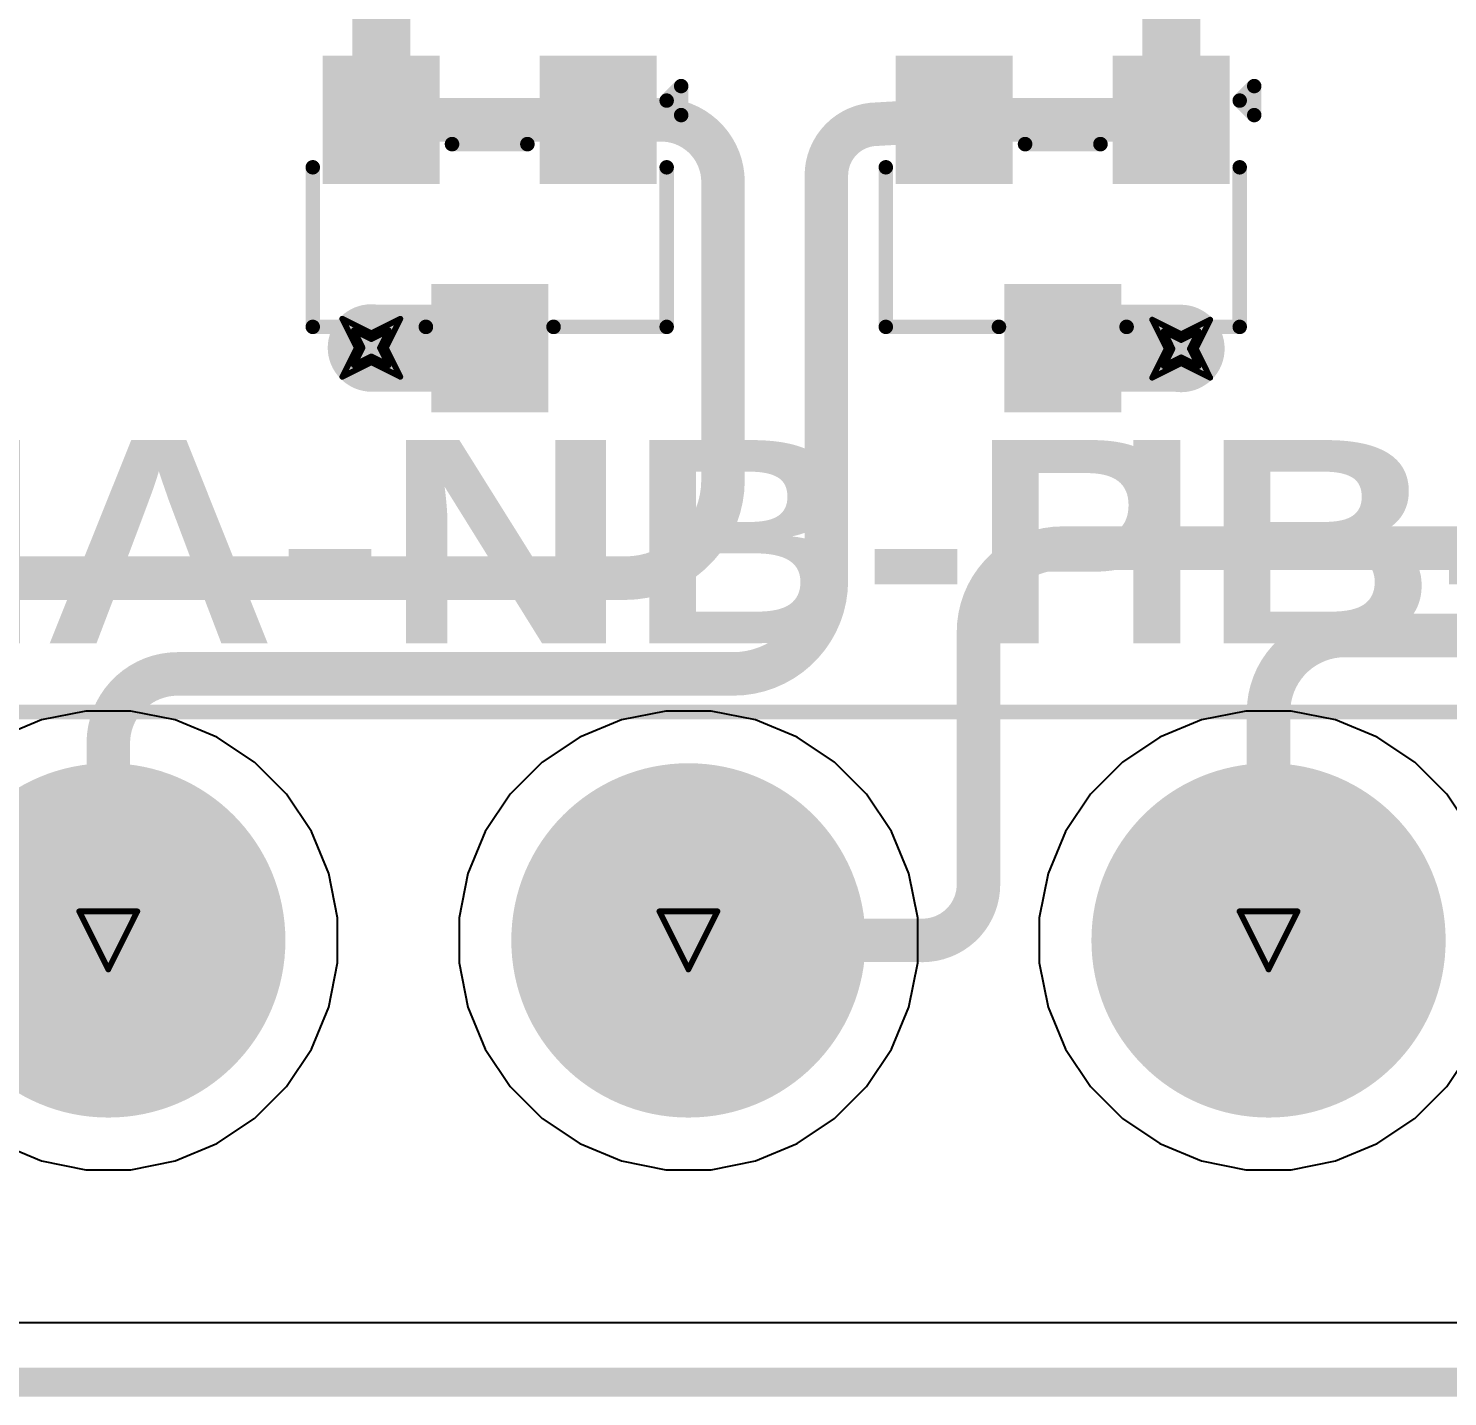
# Model space of a CAD drawing. Header units: inches. Extents: x -2 to 5376, y -4 to 5426.
# Drawn here: x 64.23 to 76.65, y -3.62 to 8.36 of the extents above; entities that cross this region are included whole.
import ezdxf

# ---------------------------------------------------------------- set-up
doc = ezdxf.new("R2010")
doc.units = ezdxf.units.IN
for name, color, linetype in [('Board Outline', 216, 'Continuous'), ('Bottom Layer', 5, 'Continuous'), ('Bottom Solder', 6, 'Continuous'), ('Drill Drawing', 1, 'Continuous'), ('Layer 1', 16, 'Continuous'), ('Layer 2', 76, 'Continuous'), ('Multi-Layer', 9, 'Continuous'), ('Pad Holes', 156, 'Continuous'), ('Top Layer', 1, 'Continuous'), ('Top Overlay', 2, 'Continuous'), ('Top Paste', 8, 'Continuous'), ('Top Solder', 216, 'Continuous'), ('Via Holes', 16, 'Continuous')]:
    doc.layers.add(name, color=color, linetype=linetype)
doc.styles.add('Arial Black_Bold', font='', dxfattribs={"height": 0.2})
doc.styles.get('Arial Black_Bold').set_extended_font_data('Arial Black', bold=True)

# ---------------------------------------------------------------- blocks, each defined once
blk = doc.blocks.new('DB2ERM_5_08_14P_GN_254')
at = {"layer": 'Bottom Layer'}
h = blk.add_hatch(color=5, dxfattribs=at)
edge = h.paths.add_edge_path()
edge.add_arc((-2.54, 0), 1.5, 0, 360)
h = blk.add_hatch(color=5, dxfattribs=at)
edge = h.paths.add_edge_path()
edge.add_arc((2.54, 0), 1.5, 0, 360)
h = blk.add_hatch(color=5, dxfattribs=at)
edge = h.paths.add_edge_path()
edge.add_arc((7.62, 0), 1.5, 0, 360)
at = {"layer": 'Bottom Solder'}
h = blk.add_hatch(color=6, dxfattribs=at)
edge = h.paths.add_edge_path()
edge.add_arc((-2.54, 0), 1.551, 0, 360)
h = blk.add_hatch(color=6, dxfattribs=at)
edge = h.paths.add_edge_path()
edge.add_arc((2.54, 0), 1.551, 0, 360)
h = blk.add_hatch(color=6, dxfattribs=at)
edge = h.paths.add_edge_path()
edge.add_arc((7.62, 0), 1.551, 0, 360)
at = {"layer": 'Layer 1'}
h = blk.add_hatch(color=16, dxfattribs=at)
edge = h.paths.add_edge_path()
edge.add_arc((-2.54, 0), 1.5, 0, 360)
h = blk.add_hatch(color=16, dxfattribs=at)
edge = h.paths.add_edge_path()
edge.add_arc((2.54, 0), 1.5, 0, 360)
h = blk.add_hatch(color=16, dxfattribs=at)
edge = h.paths.add_edge_path()
edge.add_arc((7.62, 0), 1.5, 0, 360)
at = {"layer": 'Layer 2'}
h = blk.add_hatch(color=76, dxfattribs=at)
edge = h.paths.add_edge_path()
edge.add_arc((-2.54, 0), 1.5, 0, 360)
h = blk.add_hatch(color=76, dxfattribs=at)
edge = h.paths.add_edge_path()
edge.add_arc((2.54, 0), 1.5, 0, 360)
h = blk.add_hatch(color=76, dxfattribs=at)
edge = h.paths.add_edge_path()
edge.add_arc((7.62, 0), 1.5, 0, 360)
at = {"layer": 'Multi-Layer'}
h = blk.add_hatch(color=9, dxfattribs=at)
edge = h.paths.add_edge_path()
edge.add_arc((-2.54, 0), 1.5, 0, 360)
h = blk.add_hatch(color=9, dxfattribs=at)
edge = h.paths.add_edge_path()
edge.add_arc((2.54, 0), 1.5, 0, 360)
h = blk.add_hatch(color=9, dxfattribs=at)
edge = h.paths.add_edge_path()
edge.add_arc((7.62, 0), 1.5, 0, 360)
at = {"layer": 'Pad Holes'}
h = blk.add_hatch(color=7, dxfattribs=at)
edge = h.paths.add_edge_path()
edge.add_arc((-2.54, 0), 0.95, 0, 360)
h = blk.add_hatch(color=7, dxfattribs=at)
edge = h.paths.add_edge_path()
edge.add_arc((2.54, 0), 0.95, 0, 360)
h = blk.add_hatch(color=7, dxfattribs=at)
edge = h.paths.add_edge_path()
edge.add_arc((7.62, 0), 0.95, 0, 360)
at = {"layer": 'Top Layer'}
h = blk.add_hatch(color=1, dxfattribs=at)
edge = h.paths.add_edge_path()
edge.add_arc((-2.54, 0), 1.5, 0, 360)
h = blk.add_hatch(color=1, dxfattribs=at)
edge = h.paths.add_edge_path()
edge.add_arc((2.54, 0), 1.5, 0, 360)
h = blk.add_hatch(color=1, dxfattribs=at)
edge = h.paths.add_edge_path()
edge.add_arc((7.62, 0), 1.5, 0, 360)
at = {"layer": 'Top Solder'}
h = blk.add_hatch(color=216, dxfattribs=at)
edge = h.paths.add_edge_path()
edge.add_arc((-2.54, 0), 1.551, 0, 360)
h = blk.add_hatch(color=216, dxfattribs=at)
edge = h.paths.add_edge_path()
edge.add_arc((2.54, 0), 1.551, 0, 360)
h = blk.add_hatch(color=216, dxfattribs=at)
edge = h.paths.add_edge_path()
edge.add_arc((7.62, 0), 1.551, 0, 360)
at = {"layer": 'Top Overlay'}
for points in [[(-40.64, 2, 0.127, 0.127, 0), (40.64, 2, 0.127, 0.127, 0)], [(-40.64, -3.838, 0.127, 0.127, 0), (40.64, -3.838, 0.127, 0.127, 0)]]:
    blk.add_lwpolyline(points, format="xyseb", dxfattribs=at)
blk = doc.blocks.new('SOT_23_268')
at = {"layer": 'Top Layer'}
for points in [[(-0.41, 1.46), (0.41, 1.46), (0.41, 0.54), (-0.41, 0.54)], [(-1.36, -0.54), (-0.54, -0.54), (-0.54, -1.46), (-1.36, -1.46)], [(0.54, -0.54), (1.36, -0.54), (1.36, -1.46), (0.54, -1.46)]]:
    blk.add_hatch(color=1, dxfattribs=at).paths.add_polyline_path(points)
at = {"layer": 'Top Paste'}
for points in [[(-0.41, 1.46), (0.41, 1.46), (0.41, 0.54), (-0.41, 0.54)], [(-1.36, -0.54), (-0.54, -0.54), (-0.54, -1.46), (-1.36, -1.46)], [(0.54, -0.54), (1.36, -0.54), (1.36, -1.46), (0.54, -1.46)]]:
    blk.add_hatch(color=8, dxfattribs=at).paths.add_polyline_path(points)
at = {"layer": 'Top Solder'}
for points in [[(-0.512, 1.562), (0.512, 1.562), (0.512, 0.438), (-0.512, 0.438)], [(-1.462, -0.438), (-0.438, -0.438), (-0.438, -1.562), (-1.462, -1.562)], [(0.438, -0.438), (1.462, -0.438), (1.462, -1.562), (0.438, -1.562)]]:
    blk.add_hatch(color=216, dxfattribs=at).paths.add_polyline_path(points)
at = {"layer": 'Top Overlay'}
for points in [[(-1.549, 0.813, 0.127, 0.127, 0), (-1.549, -0.584, 0.127, 0.127, 0)], [(-0.559, 0.813, 0.127, 0.127, 0), (-1.549, 0.813, 0.127, 0.127, 0)], [(1.549, 0.813, 0.127, 0.127, 0), (0.559, 0.813, 0.127, 0.127, 0)], [(1.549, -0.584, 0.127, 0.127, 0), (1.549, 0.813, 0.127, 0.127, 0)], [(0.33, -0.787, 0.127, 0.127, 0), (-0.33, -0.787, 0.127, 0.127, 0)], [(-1.549, -1.168, 0.127, 0.127, 0), (-1.676, -1.041, 0.127, 0.127, 0)], [(-1.676, -1.041, 0.127, 0.127, 0), (-1.676, -1.295, 0.127, 0.127, 0)], [(-1.549, -1.168, 0.127, 0.127, 0), (-1.676, -1.295, 0.127, 0.127, 0)]]:
    blk.add_lwpolyline(points, format="xyseb", dxfattribs=at)
for points in [[(-1.581, 0.813, 0.0635, 0.0635, 1), (-1.518, 0.813, 0.0635, 0.0635, 1)], [(-1.581, 0.813, 0.0635, 0.0635, 1), (-1.518, 0.813, 0.0635, 0.0635, 1)], [(-0.591, 0.813, 0.0635, 0.0635, 1), (-0.527, 0.813, 0.0635, 0.0635, 1)], [(0.527, 0.813, 0.0635, 0.0635, 1), (0.591, 0.813, 0.0635, 0.0635, 1)], [(1.518, 0.813, 0.0635, 0.0635, 1), (1.581, 0.813, 0.0635, 0.0635, 1)], [(1.518, 0.813, 0.0635, 0.0635, 1), (1.581, 0.813, 0.0635, 0.0635, 1)], [(-1.581, -0.584, 0.0635, 0.0635, 1), (-1.518, -0.584, 0.0635, 0.0635, 1)], [(1.518, -0.584, 0.0635, 0.0635, 1), (1.581, -0.584, 0.0635, 0.0635, 1)], [(-0.362, -0.787, 0.0635, 0.0635, 1), (-0.298, -0.787, 0.0635, 0.0635, 1)], [(0.298, -0.787, 0.0635, 0.0635, 1), (0.362, -0.787, 0.0635, 0.0635, 1)], [(-1.708, -1.041, 0.0635, 0.0635, 1), (-1.645, -1.041, 0.0635, 0.0635, 1)], [(-1.708, -1.041, 0.0635, 0.0635, 1), (-1.645, -1.041, 0.0635, 0.0635, 1)], [(-1.581, -1.168, 0.0635, 0.0635, 1), (-1.518, -1.168, 0.0635, 0.0635, 1)], [(-1.581, -1.168, 0.0635, 0.0635, 1), (-1.518, -1.168, 0.0635, 0.0635, 1)], [(-1.708, -1.295, 0.0635, 0.0635, 1), (-1.645, -1.295, 0.0635, 0.0635, 1)], [(-1.708, -1.295, 0.0635, 0.0635, 1), (-1.645, -1.295, 0.0635, 0.0635, 1)]]:
    blk.add_lwpolyline(points, format="xyseb", close=True, dxfattribs=at)
blk = doc.blocks.new('SOT_23_269')
at = {"layer": 'Top Layer'}
for points in [[(-0.41, 1.46), (0.41, 1.46), (0.41, 0.54), (-0.41, 0.54)], [(-1.36, -0.54), (-0.54, -0.54), (-0.54, -1.46), (-1.36, -1.46)], [(0.54, -0.54), (1.36, -0.54), (1.36, -1.46), (0.54, -1.46)]]:
    blk.add_hatch(color=1, dxfattribs=at).paths.add_polyline_path(points)
at = {"layer": 'Top Paste'}
for points in [[(-0.41, 1.46), (0.41, 1.46), (0.41, 0.54), (-0.41, 0.54)], [(-1.36, -0.54), (-0.54, -0.54), (-0.54, -1.46), (-1.36, -1.46)], [(0.54, -0.54), (1.36, -0.54), (1.36, -1.46), (0.54, -1.46)]]:
    blk.add_hatch(color=8, dxfattribs=at).paths.add_polyline_path(points)
at = {"layer": 'Top Solder'}
for points in [[(-0.512, 1.562), (0.512, 1.562), (0.512, 0.438), (-0.512, 0.438)], [(-1.462, -0.438), (-0.438, -0.438), (-0.438, -1.562), (-1.462, -1.562)], [(0.438, -0.438), (1.462, -0.438), (1.462, -1.562), (0.438, -1.562)]]:
    blk.add_hatch(color=216, dxfattribs=at).paths.add_polyline_path(points)
at = {"layer": 'Top Overlay'}
for points in [[(-0.559, 0.813, 0.127, 0.127, 0), (-1.549, 0.813, 0.127, 0.127, 0)], [(-1.549, 0.813, 0.127, 0.127, 0), (-1.549, -0.584, 0.127, 0.127, 0)], [(1.549, 0.813, 0.127, 0.127, 0), (0.559, 0.813, 0.127, 0.127, 0)], [(1.549, -0.584, 0.127, 0.127, 0), (1.549, 0.813, 0.127, 0.127, 0)], [(0.33, -0.787, 0.127, 0.127, 0), (-0.33, -0.787, 0.127, 0.127, 0)], [(-1.676, -1.041, 0.127, 0.127, 0), (-1.676, -1.295, 0.127, 0.127, 0)], [(-1.549, -1.168, 0.127, 0.127, 0), (-1.676, -1.041, 0.127, 0.127, 0)], [(-1.549, -1.168, 0.127, 0.127, 0), (-1.676, -1.295, 0.127, 0.127, 0)]]:
    blk.add_lwpolyline(points, format="xyseb", dxfattribs=at)
for points in [[(-1.581, 0.813, 0.0635, 0.0635, 1), (-1.518, 0.813, 0.0635, 0.0635, 1)], [(-1.581, 0.813, 0.0635, 0.0635, 1), (-1.518, 0.813, 0.0635, 0.0635, 1)], [(-0.591, 0.813, 0.0635, 0.0635, 1), (-0.527, 0.813, 0.0635, 0.0635, 1)], [(0.527, 0.813, 0.0635, 0.0635, 1), (0.591, 0.813, 0.0635, 0.0635, 1)], [(1.518, 0.813, 0.0635, 0.0635, 1), (1.581, 0.813, 0.0635, 0.0635, 1)], [(1.518, 0.813, 0.0635, 0.0635, 1), (1.581, 0.813, 0.0635, 0.0635, 1)], [(-1.581, -0.584, 0.0635, 0.0635, 1), (-1.518, -0.584, 0.0635, 0.0635, 1)], [(1.518, -0.584, 0.0635, 0.0635, 1), (1.581, -0.584, 0.0635, 0.0635, 1)], [(-0.362, -0.787, 0.0635, 0.0635, 1), (-0.298, -0.787, 0.0635, 0.0635, 1)], [(0.298, -0.787, 0.0635, 0.0635, 1), (0.362, -0.787, 0.0635, 0.0635, 1)], [(-1.708, -1.041, 0.0635, 0.0635, 1), (-1.645, -1.041, 0.0635, 0.0635, 1)], [(-1.708, -1.041, 0.0635, 0.0635, 1), (-1.645, -1.041, 0.0635, 0.0635, 1)], [(-1.581, -1.168, 0.0635, 0.0635, 1), (-1.518, -1.168, 0.0635, 0.0635, 1)], [(-1.581, -1.168, 0.0635, 0.0635, 1), (-1.518, -1.168, 0.0635, 0.0635, 1)], [(-1.708, -1.295, 0.0635, 0.0635, 1), (-1.645, -1.295, 0.0635, 0.0635, 1)], [(-1.708, -1.295, 0.0635, 0.0635, 1), (-1.645, -1.295, 0.0635, 0.0635, 1)]]:
    blk.add_lwpolyline(points, format="xyseb", close=True, dxfattribs=at)

msp = doc.modelspace()

# ---------------------------------------------------------------- hatches: boundary and pattern name
at = {"layer": 'Bottom Layer'}
h = msp.add_hatch(color=5, dxfattribs=at)
edge = h.paths.add_edge_path()
edge.add_arc((67.228, 5.564), 0.3, 0, 360)
h = msp.add_hatch(color=5, dxfattribs=at)
edge = h.paths.add_edge_path()
edge.add_arc((74.32, 5.556), 0.3, 0, 360)
at = {"layer": 'Layer 1'}
h = msp.add_hatch(color=16, dxfattribs=at)
edge = h.paths.add_edge_path()
edge.add_arc((67.228, 5.564), 0.3, 0, 360)
h = msp.add_hatch(color=16, dxfattribs=at)
edge = h.paths.add_edge_path()
edge.add_arc((74.32, 5.556), 0.3, 0, 360)
at = {"layer": 'Layer 2'}
h = msp.add_hatch(color=76, dxfattribs=at)
edge = h.paths.add_edge_path()
edge.add_arc((67.228, 5.564), 0.3, 0, 360)
h = msp.add_hatch(color=76, dxfattribs=at)
edge = h.paths.add_edge_path()
edge.add_arc((74.32, 5.556), 0.3, 0, 360)
at = {"layer": 'Top Layer'}
h = msp.add_hatch(color=1, dxfattribs=at)
edge = h.paths.add_edge_path()
edge.add_arc((67.228, 5.564), 0.3, 0, 360)
h = msp.add_hatch(color=1, dxfattribs=at)
edge = h.paths.add_edge_path()
edge.add_arc((74.32, 5.556), 0.3, 0, 360)
at = {"layer": 'Via Holes'}
h = msp.add_hatch(color=7, dxfattribs=at)
edge = h.paths.add_edge_path()
edge.add_arc((67.228, 5.564), 0.15, 0, 360)
h = msp.add_hatch(color=7, dxfattribs=at)
edge = h.paths.add_edge_path()
edge.add_arc((74.32, 5.556), 0.15, 0, 360)

# ---------------------------------------------------------------- linework, layer by layer
at = {"layer": 'Board Outline'}
msp.add_lwpolyline([(1.478, -3.491, 0.254, 0.254, 0), (135.382, -3.491, 0.254, 0.254, 0)], format="xyseb", dxfattribs=at)
at = {"layer": 'Drill Drawing'}
for points in [[(66.974, 5.818, 0.0508, 0.0508, 0), (67.228, 5.691, 0.0508, 0.0508, 0)], [(66.974, 5.818, 0.0508, 0.0508, 0), (67.101, 5.564, 0.0508, 0.0508, 0)], [(67.228, 5.691, 0.0508, 0.0508, 0), (67.482, 5.818, 0.0508, 0.0508, 0)], [(67.355, 5.564, 0.0508, 0.0508, 0), (67.482, 5.818, 0.0508, 0.0508, 0)], [(67.075, 5.717, 0.0508, 0.0508, 0), (67.228, 5.64, 0.0508, 0.0508, 0)], [(67.075, 5.717, 0.0508, 0.0508, 0), (67.152, 5.564, 0.0508, 0.0508, 0)], [(67.228, 5.64, 0.0508, 0.0508, 0), (67.38, 5.717, 0.0508, 0.0508, 0)], [(67.304, 5.564, 0.0508, 0.0508, 0), (67.38, 5.717, 0.0508, 0.0508, 0)], [(74.066, 5.81, 0.0508, 0.0508, 0), (74.32, 5.683, 0.0508, 0.0508, 0)], [(74.066, 5.81, 0.0508, 0.0508, 0), (74.193, 5.556, 0.0508, 0.0508, 0)], [(74.168, 5.709, 0.0508, 0.0508, 0), (74.32, 5.632, 0.0508, 0.0508, 0)], [(74.168, 5.709, 0.0508, 0.0508, 0), (74.244, 5.556, 0.0508, 0.0508, 0)], [(74.32, 5.683, 0.0508, 0.0508, 0), (74.574, 5.81, 0.0508, 0.0508, 0)], [(74.32, 5.632, 0.0508, 0.0508, 0), (74.472, 5.709, 0.0508, 0.0508, 0)], [(74.396, 5.556, 0.0508, 0.0508, 0), (74.472, 5.709, 0.0508, 0.0508, 0)], [(74.447, 5.556, 0.0508, 0.0508, 0), (74.574, 5.81, 0.0508, 0.0508, 0)], [(66.974, 5.31, 0.0508, 0.0508, 0), (67.101, 5.564, 0.0508, 0.0508, 0)], [(67.075, 5.412, 0.0508, 0.0508, 0), (67.152, 5.564, 0.0508, 0.0508, 0)], [(67.075, 5.412, 0.0508, 0.0508, 0), (67.228, 5.488, 0.0508, 0.0508, 0)], [(67.228, 5.488, 0.0508, 0.0508, 0), (67.38, 5.412, 0.0508, 0.0508, 0)], [(67.304, 5.564, 0.0508, 0.0508, 0), (67.38, 5.412, 0.0508, 0.0508, 0)], [(67.355, 5.564, 0.0508, 0.0508, 0), (67.482, 5.31, 0.0508, 0.0508, 0)], [(74.066, 5.302, 0.0508, 0.0508, 0), (74.193, 5.556, 0.0508, 0.0508, 0)], [(74.168, 5.404, 0.0508, 0.0508, 0), (74.244, 5.556, 0.0508, 0.0508, 0)], [(74.168, 5.404, 0.0508, 0.0508, 0), (74.32, 5.48, 0.0508, 0.0508, 0)], [(74.32, 5.48, 0.0508, 0.0508, 0), (74.472, 5.404, 0.0508, 0.0508, 0)], [(74.396, 5.556, 0.0508, 0.0508, 0), (74.472, 5.404, 0.0508, 0.0508, 0)], [(74.447, 5.556, 0.0508, 0.0508, 0), (74.574, 5.302, 0.0508, 0.0508, 0)], [(66.974, 5.31, 0.0508, 0.0508, 0), (67.228, 5.437, 0.0508, 0.0508, 0)], [(67.228, 5.437, 0.0508, 0.0508, 0), (67.482, 5.31, 0.0508, 0.0508, 0)], [(74.066, 5.302, 0.0508, 0.0508, 0), (74.32, 5.429, 0.0508, 0.0508, 0)], [(74.32, 5.429, 0.0508, 0.0508, 0), (74.574, 5.302, 0.0508, 0.0508, 0)], [(64.671, 0.63, 0.0508, 0.0508, 0), (65.179, 0.63, 0.0508, 0.0508, 0)], [(64.671, 0.63, 0.0508, 0.0508, 0), (64.925, 0.122, 0.0508, 0.0508, 0)], [(64.925, 0.122, 0.0508, 0.0508, 0), (65.179, 0.63, 0.0508, 0.0508, 0)], [(69.751, 0.63, 0.0508, 0.0508, 0), (70.259, 0.63, 0.0508, 0.0508, 0)], [(69.751, 0.63, 0.0508, 0.0508, 0), (70.005, 0.122, 0.0508, 0.0508, 0)], [(70.005, 0.122, 0.0508, 0.0508, 0), (70.259, 0.63, 0.0508, 0.0508, 0)], [(74.831, 0.63, 0.0508, 0.0508, 0), (75.339, 0.63, 0.0508, 0.0508, 0)], [(74.831, 0.63, 0.0508, 0.0508, 0), (75.085, 0.122, 0.0508, 0.0508, 0)], [(75.085, 0.122, 0.0508, 0.0508, 0), (75.339, 0.63, 0.0508, 0.0508, 0)]]:
    msp.add_lwpolyline(points, format="xyseb", dxfattribs=at)
for points in [[(66.961, 5.818, 0.0254, 0.0254, 1), (66.987, 5.818, 0.0254, 0.0254, 1)], [(66.961, 5.818, 0.0254, 0.0254, 1), (66.987, 5.818, 0.0254, 0.0254, 1)], [(67.469, 5.818, 0.0254, 0.0254, 1), (67.495, 5.818, 0.0254, 0.0254, 1)], [(67.469, 5.818, 0.0254, 0.0254, 1), (67.495, 5.818, 0.0254, 0.0254, 1)], [(67.063, 5.717, 0.0254, 0.0254, 1), (67.088, 5.717, 0.0254, 0.0254, 1)], [(67.063, 5.717, 0.0254, 0.0254, 1), (67.088, 5.717, 0.0254, 0.0254, 1)], [(67.368, 5.717, 0.0254, 0.0254, 1), (67.393, 5.717, 0.0254, 0.0254, 1)], [(67.368, 5.717, 0.0254, 0.0254, 1), (67.393, 5.717, 0.0254, 0.0254, 1)], [(74.053, 5.81, 0.0254, 0.0254, 1), (74.079, 5.81, 0.0254, 0.0254, 1)], [(74.053, 5.81, 0.0254, 0.0254, 1), (74.079, 5.81, 0.0254, 0.0254, 1)], [(74.155, 5.709, 0.0254, 0.0254, 1), (74.18, 5.709, 0.0254, 0.0254, 1)], [(74.155, 5.709, 0.0254, 0.0254, 1), (74.18, 5.709, 0.0254, 0.0254, 1)], [(74.46, 5.709, 0.0254, 0.0254, 1), (74.485, 5.709, 0.0254, 0.0254, 1)], [(74.46, 5.709, 0.0254, 0.0254, 1), (74.485, 5.709, 0.0254, 0.0254, 1)], [(74.561, 5.81, 0.0254, 0.0254, 1), (74.587, 5.81, 0.0254, 0.0254, 1)], [(74.561, 5.81, 0.0254, 0.0254, 1), (74.587, 5.81, 0.0254, 0.0254, 1)], [(67.215, 5.691, 0.0254, 0.0254, 1), (67.241, 5.691, 0.0254, 0.0254, 1)], [(67.215, 5.691, 0.0254, 0.0254, 1), (67.241, 5.691, 0.0254, 0.0254, 1)], [(67.215, 5.64, 0.0254, 0.0254, 1), (67.241, 5.64, 0.0254, 0.0254, 1)], [(67.215, 5.64, 0.0254, 0.0254, 1), (67.241, 5.64, 0.0254, 0.0254, 1)], [(74.307, 5.683, 0.0254, 0.0254, 1), (74.333, 5.683, 0.0254, 0.0254, 1)], [(74.307, 5.683, 0.0254, 0.0254, 1), (74.333, 5.683, 0.0254, 0.0254, 1)], [(74.307, 5.632, 0.0254, 0.0254, 1), (74.333, 5.632, 0.0254, 0.0254, 1)], [(74.307, 5.632, 0.0254, 0.0254, 1), (74.333, 5.632, 0.0254, 0.0254, 1)], [(67.088, 5.564, 0.0254, 0.0254, 1), (67.114, 5.564, 0.0254, 0.0254, 1)], [(67.088, 5.564, 0.0254, 0.0254, 1), (67.114, 5.564, 0.0254, 0.0254, 1)], [(67.139, 5.564, 0.0254, 0.0254, 1), (67.164, 5.564, 0.0254, 0.0254, 1)], [(67.139, 5.564, 0.0254, 0.0254, 1), (67.164, 5.564, 0.0254, 0.0254, 1)], [(67.215, 5.488, 0.0254, 0.0254, 1), (67.241, 5.488, 0.0254, 0.0254, 1)], [(67.215, 5.488, 0.0254, 0.0254, 1), (67.241, 5.488, 0.0254, 0.0254, 1)], [(67.291, 5.564, 0.0254, 0.0254, 1), (67.317, 5.564, 0.0254, 0.0254, 1)], [(67.291, 5.564, 0.0254, 0.0254, 1), (67.317, 5.564, 0.0254, 0.0254, 1)], [(67.342, 5.564, 0.0254, 0.0254, 1), (67.368, 5.564, 0.0254, 0.0254, 1)], [(67.342, 5.564, 0.0254, 0.0254, 1), (67.368, 5.564, 0.0254, 0.0254, 1)], [(74.18, 5.556, 0.0254, 0.0254, 1), (74.206, 5.556, 0.0254, 0.0254, 1)], [(74.18, 5.556, 0.0254, 0.0254, 1), (74.206, 5.556, 0.0254, 0.0254, 1)], [(74.231, 5.556, 0.0254, 0.0254, 1), (74.256, 5.556, 0.0254, 0.0254, 1)], [(74.231, 5.556, 0.0254, 0.0254, 1), (74.256, 5.556, 0.0254, 0.0254, 1)], [(74.307, 5.48, 0.0254, 0.0254, 1), (74.333, 5.48, 0.0254, 0.0254, 1)], [(74.307, 5.48, 0.0254, 0.0254, 1), (74.333, 5.48, 0.0254, 0.0254, 1)], [(74.383, 5.556, 0.0254, 0.0254, 1), (74.409, 5.556, 0.0254, 0.0254, 1)], [(74.383, 5.556, 0.0254, 0.0254, 1), (74.409, 5.556, 0.0254, 0.0254, 1)], [(74.434, 5.556, 0.0254, 0.0254, 1), (74.46, 5.556, 0.0254, 0.0254, 1)], [(74.434, 5.556, 0.0254, 0.0254, 1), (74.46, 5.556, 0.0254, 0.0254, 1)], [(67.063, 5.412, 0.0254, 0.0254, 1), (67.088, 5.412, 0.0254, 0.0254, 1)], [(67.063, 5.412, 0.0254, 0.0254, 1), (67.088, 5.412, 0.0254, 0.0254, 1)], [(67.215, 5.437, 0.0254, 0.0254, 1), (67.241, 5.437, 0.0254, 0.0254, 1)], [(67.215, 5.437, 0.0254, 0.0254, 1), (67.241, 5.437, 0.0254, 0.0254, 1)], [(67.368, 5.412, 0.0254, 0.0254, 1), (67.393, 5.412, 0.0254, 0.0254, 1)], [(67.368, 5.412, 0.0254, 0.0254, 1), (67.393, 5.412, 0.0254, 0.0254, 1)], [(74.155, 5.404, 0.0254, 0.0254, 1), (74.18, 5.404, 0.0254, 0.0254, 1)], [(74.155, 5.404, 0.0254, 0.0254, 1), (74.18, 5.404, 0.0254, 0.0254, 1)], [(74.307, 5.429, 0.0254, 0.0254, 1), (74.333, 5.429, 0.0254, 0.0254, 1)], [(74.307, 5.429, 0.0254, 0.0254, 1), (74.333, 5.429, 0.0254, 0.0254, 1)], [(74.46, 5.404, 0.0254, 0.0254, 1), (74.485, 5.404, 0.0254, 0.0254, 1)], [(74.46, 5.404, 0.0254, 0.0254, 1), (74.485, 5.404, 0.0254, 0.0254, 1)], [(66.961, 5.31, 0.0254, 0.0254, 1), (66.987, 5.31, 0.0254, 0.0254, 1)], [(66.961, 5.31, 0.0254, 0.0254, 1), (66.987, 5.31, 0.0254, 0.0254, 1)], [(67.469, 5.31, 0.0254, 0.0254, 1), (67.495, 5.31, 0.0254, 0.0254, 1)], [(67.469, 5.31, 0.0254, 0.0254, 1), (67.495, 5.31, 0.0254, 0.0254, 1)], [(74.053, 5.302, 0.0254, 0.0254, 1), (74.079, 5.302, 0.0254, 0.0254, 1)], [(74.053, 5.302, 0.0254, 0.0254, 1), (74.079, 5.302, 0.0254, 0.0254, 1)], [(74.561, 5.302, 0.0254, 0.0254, 1), (74.587, 5.302, 0.0254, 0.0254, 1)], [(74.561, 5.302, 0.0254, 0.0254, 1), (74.587, 5.302, 0.0254, 0.0254, 1)], [(64.658, 0.63, 0.0254, 0.0254, 1), (64.684, 0.63, 0.0254, 0.0254, 1)], [(64.658, 0.63, 0.0254, 0.0254, 1), (64.684, 0.63, 0.0254, 0.0254, 1)], [(65.166, 0.63, 0.0254, 0.0254, 1), (65.192, 0.63, 0.0254, 0.0254, 1)], [(65.166, 0.63, 0.0254, 0.0254, 1), (65.192, 0.63, 0.0254, 0.0254, 1)], [(69.738, 0.63, 0.0254, 0.0254, 1), (69.764, 0.63, 0.0254, 0.0254, 1)], [(69.738, 0.63, 0.0254, 0.0254, 1), (69.764, 0.63, 0.0254, 0.0254, 1)], [(70.246, 0.63, 0.0254, 0.0254, 1), (70.272, 0.63, 0.0254, 0.0254, 1)], [(70.246, 0.63, 0.0254, 0.0254, 1), (70.272, 0.63, 0.0254, 0.0254, 1)], [(74.818, 0.63, 0.0254, 0.0254, 1), (74.844, 0.63, 0.0254, 0.0254, 1)], [(74.818, 0.63, 0.0254, 0.0254, 1), (74.844, 0.63, 0.0254, 0.0254, 1)], [(75.326, 0.63, 0.0254, 0.0254, 1), (75.352, 0.63, 0.0254, 0.0254, 1)], [(75.326, 0.63, 0.0254, 0.0254, 1), (75.352, 0.63, 0.0254, 0.0254, 1)], [(64.912, 0.122, 0.0254, 0.0254, 1), (64.938, 0.122, 0.0254, 0.0254, 1)], [(64.912, 0.122, 0.0254, 0.0254, 1), (64.938, 0.122, 0.0254, 0.0254, 1)], [(69.992, 0.122, 0.0254, 0.0254, 1), (70.018, 0.122, 0.0254, 0.0254, 1)], [(69.992, 0.122, 0.0254, 0.0254, 1), (70.018, 0.122, 0.0254, 0.0254, 1)], [(75.072, 0.122, 0.0254, 0.0254, 1), (75.098, 0.122, 0.0254, 0.0254, 1)], [(75.072, 0.122, 0.0254, 0.0254, 1), (75.098, 0.122, 0.0254, 0.0254, 1)]]:
    msp.add_lwpolyline(points, format="xyseb", close=True, dxfattribs=at)
at = {"layer": 'Layer 1'}
for p, q in [((64.727, 2.384), (64.339, 2.307)), ((65.123, 2.384), (64.727, 2.384)), ((65.511, 2.307), (65.123, 2.384)), ((69.807, 2.384), (69.419, 2.307)), ((70.203, 2.384), (69.807, 2.384)), ((70.591, 2.307), (70.203, 2.384)), ((74.887, 2.384), (74.499, 2.307)), ((75.283, 2.384), (74.887, 2.384)), ((75.671, 2.307), (75.283, 2.384)), ((64.339, 2.307), (63.974, 2.156)), ((65.876, 2.156), (65.511, 2.307)), ((69.419, 2.307), (69.054, 2.156)), ((70.956, 2.156), (70.591, 2.307)), ((74.499, 2.307), (74.134, 2.156)), ((76.036, 2.156), (75.671, 2.307)), ((66.205, 1.936), (65.876, 2.156)), ((69.054, 2.156), (68.725, 1.936)), ((71.285, 1.936), (70.956, 2.156)), ((74.134, 2.156), (73.805, 1.936)), ((76.365, 1.936), (76.036, 2.156)), ((66.485, 1.656), (66.205, 1.936)), ((68.725, 1.936), (68.445, 1.656)), ((71.565, 1.656), (71.285, 1.936)), ((73.805, 1.936), (73.525, 1.656)), ((76.645, 1.656), (76.365, 1.936)), ((66.704, 1.328), (66.485, 1.656)), ((68.445, 1.656), (68.226, 1.328)), ((71.784, 1.328), (71.565, 1.656)), ((73.525, 1.656), (73.306, 1.328)), ((76.864, 1.328), (76.645, 1.656)), ((66.856, 0.962), (66.704, 1.328)), ((68.226, 1.328), (68.074, 0.962)), ((71.936, 0.962), (71.784, 1.328)), ((73.306, 1.328), (73.154, 0.962)), ((66.933, 0.574), (66.856, 0.962)), ((68.074, 0.962), (67.997, 0.574)), ((72.013, 0.574), (71.936, 0.962)), ((73.154, 0.962), (73.077, 0.574)), ((66.933, 0.179), (66.933, 0.574)), ((67.997, 0.574), (67.997, 0.179)), ((72.013, 0.179), (72.013, 0.574)), ((73.077, 0.574), (73.077, 0.179)), ((66.856, -0.209), (66.933, 0.179)), ((67.997, 0.179), (68.074, -0.209)), ((71.936, -0.209), (72.013, 0.179)), ((73.077, 0.179), (73.154, -0.209)), ((66.704, -0.575), (66.856, -0.209)), ((68.074, -0.209), (68.226, -0.575)), ((71.784, -0.575), (71.936, -0.209)), ((73.154, -0.209), (73.306, -0.575)), ((66.485, -0.904), (66.704, -0.575)), ((68.226, -0.575), (68.445, -0.904)), ((71.565, -0.904), (71.784, -0.575)), ((73.306, -0.575), (73.525, -0.904)), ((76.645, -0.904), (76.864, -0.575)), ((66.205, -1.183), (66.485, -0.904)), ((68.445, -0.904), (68.725, -1.183)), ((71.285, -1.183), (71.565, -0.904)), ((73.525, -0.904), (73.805, -1.183)), ((76.365, -1.183), (76.645, -0.904)), ((65.876, -1.403), (66.205, -1.183)), ((68.725, -1.183), (69.054, -1.403)), ((70.956, -1.403), (71.285, -1.183)), ((73.805, -1.183), (74.134, -1.403)), ((76.036, -1.403), (76.365, -1.183)), ((63.974, -1.403), (64.339, -1.554)), ((65.511, -1.554), (65.876, -1.403)), ((69.054, -1.403), (69.419, -1.554)), ((70.591, -1.554), (70.956, -1.403)), ((74.134, -1.403), (74.499, -1.554)), ((75.671, -1.554), (76.036, -1.403)), ((64.339, -1.554), (64.727, -1.632)), ((65.123, -1.632), (65.511, -1.554)), ((69.419, -1.554), (69.807, -1.632)), ((70.203, -1.632), (70.591, -1.554)), ((74.499, -1.554), (74.887, -1.632)), ((75.283, -1.632), (75.671, -1.554)), ((64.727, -1.632), (65.123, -1.632)), ((69.807, -1.632), (70.203, -1.632)), ((74.887, -1.632), (75.283, -1.632)), ((106.401, -2.973), (3.873, -2.973))]:
    msp.add_line(p, q, dxfattribs=at)
at = {"layer": 'Layer 2'}
for p, q in [((64.727, 2.384), (64.339, 2.307)), ((65.123, 2.384), (64.727, 2.384)), ((65.511, 2.307), (65.123, 2.384)), ((69.807, 2.384), (69.419, 2.307)), ((70.203, 2.384), (69.807, 2.384)), ((70.591, 2.307), (70.203, 2.384)), ((74.887, 2.384), (74.499, 2.307)), ((75.283, 2.384), (74.887, 2.384)), ((75.671, 2.307), (75.283, 2.384)), ((64.339, 2.307), (63.974, 2.156)), ((65.876, 2.156), (65.511, 2.307)), ((69.419, 2.307), (69.054, 2.156)), ((70.956, 2.156), (70.591, 2.307)), ((74.499, 2.307), (74.134, 2.156)), ((76.036, 2.156), (75.671, 2.307)), ((66.205, 1.936), (65.876, 2.156)), ((69.054, 2.156), (68.725, 1.936)), ((71.285, 1.936), (70.956, 2.156)), ((74.134, 2.156), (73.805, 1.936)), ((76.365, 1.936), (76.036, 2.156)), ((66.485, 1.656), (66.205, 1.936)), ((68.725, 1.936), (68.445, 1.656)), ((71.565, 1.656), (71.285, 1.936)), ((73.805, 1.936), (73.525, 1.656)), ((76.645, 1.656), (76.365, 1.936)), ((66.704, 1.328), (66.485, 1.656)), ((68.445, 1.656), (68.226, 1.328)), ((71.784, 1.328), (71.565, 1.656)), ((73.525, 1.656), (73.306, 1.328)), ((76.864, 1.328), (76.645, 1.656)), ((66.856, 0.962), (66.704, 1.328)), ((68.226, 1.328), (68.074, 0.962)), ((71.936, 0.962), (71.784, 1.328)), ((73.306, 1.328), (73.154, 0.962)), ((66.933, 0.574), (66.856, 0.962)), ((68.074, 0.962), (67.997, 0.574)), ((72.013, 0.574), (71.936, 0.962)), ((73.154, 0.962), (73.077, 0.574)), ((66.933, 0.179), (66.933, 0.574)), ((67.997, 0.574), (67.997, 0.179)), ((72.013, 0.179), (72.013, 0.574)), ((73.077, 0.574), (73.077, 0.179)), ((66.856, -0.209), (66.933, 0.179)), ((67.997, 0.179), (68.074, -0.209)), ((71.936, -0.209), (72.013, 0.179)), ((73.077, 0.179), (73.154, -0.209)), ((66.704, -0.575), (66.856, -0.209)), ((68.074, -0.209), (68.226, -0.575)), ((71.784, -0.575), (71.936, -0.209)), ((73.154, -0.209), (73.306, -0.575)), ((66.485, -0.904), (66.704, -0.575)), ((68.226, -0.575), (68.445, -0.904)), ((71.565, -0.904), (71.784, -0.575)), ((73.306, -0.575), (73.525, -0.904)), ((76.645, -0.904), (76.864, -0.575)), ((66.205, -1.183), (66.485, -0.904)), ((68.445, -0.904), (68.725, -1.183)), ((71.285, -1.183), (71.565, -0.904)), ((73.525, -0.904), (73.805, -1.183)), ((76.365, -1.183), (76.645, -0.904)), ((65.876, -1.403), (66.205, -1.183)), ((68.725, -1.183), (69.054, -1.403)), ((70.956, -1.403), (71.285, -1.183)), ((73.805, -1.183), (74.134, -1.403)), ((76.036, -1.403), (76.365, -1.183)), ((63.974, -1.403), (64.339, -1.554)), ((65.511, -1.554), (65.876, -1.403)), ((69.054, -1.403), (69.419, -1.554)), ((70.591, -1.554), (70.956, -1.403)), ((74.134, -1.403), (74.499, -1.554)), ((75.671, -1.554), (76.036, -1.403)), ((64.339, -1.554), (64.727, -1.632)), ((65.123, -1.632), (65.511, -1.554)), ((69.419, -1.554), (69.807, -1.632)), ((70.203, -1.632), (70.591, -1.554)), ((74.499, -1.554), (74.887, -1.632)), ((75.283, -1.632), (75.671, -1.554)), ((64.727, -1.632), (65.123, -1.632)), ((69.807, -1.632), (70.203, -1.632)), ((74.887, -1.632), (75.283, -1.632)), ((97.434, -2.973), (3.873, -2.973))]:
    msp.add_line(p, q, dxfattribs=at)
at = {"layer": 'Top Layer'}
for points in [[(67.315, 7.56, 0.508, 0.508, 0), (67.315, 9.479, 0.508, 0.508, 0)], [(74.233, 7.56, 0.508, 0.508, 0), (74.233, 9.479, 0.508, 0.508, 0)], [(67.315, 7.56, 0.381, 0.381, 0), (69.215, 7.56, 0.381, 0.381, 0)], [(69.215, 7.56, 0.381, 0.381, 0), (69.764, 7.56, 0.381, 0.381, 0)], [(69.764, 7.56, 0.381, 0.381, -0.414214), (70.308, 7.016, 0.381, 0.381, 0)], [(71.213, 7.072, 0.381, 0.381, -0.381444), (71.612, 7.519, 0.381, 0.381, 0)], [(71.612, 7.519, 0.381, 0.381, 0), (72.114, 7.548, 0.381, 0.381, 0)], [(71.612, 7.519, 0.381, 0.381, 0), (71.612, 7.519, 0.381, 0.381, 0)], [(72.114, 7.548, 0.381, 0.381, 0), (72.333, 7.56, 0.381, 0.381, 0)], [(72.333, 7.56, 0.381, 0.381, 0), (74.233, 7.56, 0.381, 0.381, 0)], [(71.213, 3.525, 0.381, 0.381, 0), (71.213, 7.072, 0.381, 0.381, 0)], [(70.308, 4.406, 0.381, 0.381, 0), (70.308, 7.016, 0.381, 0.381, 0)], [(67.228, 5.564, 0.762, 0.762, 0), (67.232, 5.56, 0.762, 0.762, 0)], [(67.232, 5.56, 0.762, 0.762, 0), (68.265, 5.56, 0.762, 0.762, 0)], [(68.265, 5.56, 0.762, 0.762, 0), (68.269, 5.556, 0.762, 0.762, 0)], [(73.279, 5.564, 0.762, 0.762, 0), (73.283, 5.56, 0.762, 0.762, 0)], [(73.283, 5.56, 0.762, 0.762, 0), (74.316, 5.56, 0.762, 0.762, 0)], [(74.316, 5.56, 0.762, 0.762, 0), (74.32, 5.556, 0.762, 0.762, 0)], [(70.308, 4.406, 0.381, 0.381, -0.414214), (69.449, 3.547, 0.381, 0.381, 0)], [(72.545, 3.075, 0.381, 0.381, -0.414214), (73.28, 3.81, 0.381, 0.381, 0)], [(73.28, 3.81, 0.381, 0.381, 0), (79.888, 3.81, 0.381, 0.381, 0)], [(60.683, 3.547, 0.381, 0.381, 0), (69.449, 3.547, 0.381, 0.381, 0)], [(71.213, 3.525, 0.381, 0.381, -0.414214), (70.397, 2.709, 0.381, 0.381, 0)], [(72.545, 0.867, 0.381, 0.381, 0), (72.545, 3.075, 0.381, 0.381, 0)], [(75.085, 2.376, 0.381, 0.381, -0.414214), (75.755, 3.046, 0.381, 0.381, 0)], [(75.755, 3.046, 0.381, 0.381, 0), (80.587, 3.046, 0.381, 0.381, 0)], [(64.925, 2.102, 0.381, 0.381, -0.414214), (65.532, 2.709, 0.381, 0.381, 0)], [(65.532, 2.709, 0.381, 0.381, 0), (70.397, 2.709, 0.381, 0.381, 0)], [(75.085, 0.376, 0.381, 0.381, 0), (75.085, 2.376, 0.381, 0.381, 0)], [(64.925, 0.376, 0.381, 0.381, 0), (64.925, 2.102, 0.381, 0.381, 0)], [(72.545, 0.867, 0.381, 0.381, -0.414214), (72.055, 0.376, 0.381, 0.381, 0)], [(70.005, 0.376, 0.381, 0.381, 0), (72.055, 0.376, 0.381, 0.381, 0)]]:
    msp.add_lwpolyline(points, format="xyseb", dxfattribs=at)
for points in [[(67.188, 7.56, 0.254, 0.254, 1), (67.442, 7.56, 0.254, 0.254, 1)], [(67.219, 7.56, 0.191, 0.191, 1), (67.41, 7.56, 0.191, 0.191, 1)], [(69.119, 7.56, 0.191, 0.191, 1), (69.31, 7.56, 0.191, 0.191, 1)], [(69.119, 7.56, 0.191, 0.191, 1), (69.31, 7.56, 0.191, 0.191, 1)], [(69.669, 7.56, 0.191, 0.191, 1), (69.859, 7.56, 0.191, 0.191, 1)], [(69.669, 7.56, 0.191, 0.191, 1), (69.859, 7.56, 0.191, 0.191, 1)], [(71.517, 7.519, 0.191, 0.191, 1), (71.707, 7.519, 0.191, 0.191, 1)], [(71.517, 7.519, 0.191, 0.191, 1), (71.707, 7.519, 0.191, 0.191, 1)], [(71.517, 7.519, 0.191, 0.191, 1), (71.707, 7.519, 0.191, 0.191, 1)], [(71.517, 7.519, 0.191, 0.191, 1), (71.707, 7.519, 0.191, 0.191, 1)], [(72.019, 7.548, 0.191, 0.191, 1), (72.209, 7.548, 0.191, 0.191, 1)], [(72.019, 7.548, 0.191, 0.191, 1), (72.209, 7.548, 0.191, 0.191, 1)], [(72.238, 7.56, 0.191, 0.191, 1), (72.429, 7.56, 0.191, 0.191, 1)], [(72.238, 7.56, 0.191, 0.191, 1), (72.429, 7.56, 0.191, 0.191, 1)], [(74.106, 7.56, 0.254, 0.254, 1), (74.36, 7.56, 0.254, 0.254, 1)], [(74.138, 7.56, 0.191, 0.191, 1), (74.329, 7.56, 0.191, 0.191, 1)], [(71.117, 7.072, 0.191, 0.191, 1), (71.308, 7.072, 0.191, 0.191, 1)], [(71.117, 7.072, 0.191, 0.191, 1), (71.308, 7.072, 0.191, 0.191, 1)], [(70.213, 7.016, 0.191, 0.191, 1), (70.403, 7.016, 0.191, 0.191, 1)], [(70.213, 7.016, 0.191, 0.191, 1), (70.403, 7.016, 0.191, 0.191, 1)], [(67.037, 5.564, 0.381, 0.381, 1), (67.418, 5.564, 0.381, 0.381, 1)], [(67.041, 5.56, 0.381, 0.381, 1), (67.422, 5.56, 0.381, 0.381, 1)], [(67.041, 5.56, 0.381, 0.381, 1), (67.422, 5.56, 0.381, 0.381, 1)], [(68.074, 5.56, 0.381, 0.381, 1), (68.455, 5.56, 0.381, 0.381, 1)], [(68.074, 5.56, 0.381, 0.381, 1), (68.455, 5.56, 0.381, 0.381, 1)], [(68.078, 5.556, 0.381, 0.381, 1), (68.459, 5.556, 0.381, 0.381, 1)], [(73.089, 5.564, 0.381, 0.381, 1), (73.47, 5.564, 0.381, 0.381, 1)], [(73.093, 5.56, 0.381, 0.381, 1), (73.474, 5.56, 0.381, 0.381, 1)], [(73.093, 5.56, 0.381, 0.381, 1), (73.474, 5.56, 0.381, 0.381, 1)], [(74.125, 5.56, 0.381, 0.381, 1), (74.506, 5.56, 0.381, 0.381, 1)], [(74.125, 5.56, 0.381, 0.381, 1), (74.506, 5.56, 0.381, 0.381, 1)], [(74.129, 5.556, 0.381, 0.381, 1), (74.51, 5.556, 0.381, 0.381, 1)], [(70.213, 4.406, 0.191, 0.191, 1), (70.403, 4.406, 0.191, 0.191, 1)], [(70.213, 4.406, 0.191, 0.191, 1), (70.403, 4.406, 0.191, 0.191, 1)], [(73.185, 3.81, 0.191, 0.191, 1), (73.375, 3.81, 0.191, 0.191, 1)], [(73.185, 3.81, 0.191, 0.191, 1), (73.375, 3.81, 0.191, 0.191, 1)], [(69.354, 3.547, 0.191, 0.191, 1), (69.544, 3.547, 0.191, 0.191, 1)], [(69.354, 3.547, 0.191, 0.191, 1), (69.544, 3.547, 0.191, 0.191, 1)], [(71.117, 3.525, 0.191, 0.191, 1), (71.308, 3.525, 0.191, 0.191, 1)], [(71.117, 3.525, 0.191, 0.191, 1), (71.308, 3.525, 0.191, 0.191, 1)], [(72.45, 3.075, 0.191, 0.191, 1), (72.64, 3.075, 0.191, 0.191, 1)], [(72.45, 3.075, 0.191, 0.191, 1), (72.64, 3.075, 0.191, 0.191, 1)], [(75.66, 3.046, 0.191, 0.191, 1), (75.85, 3.046, 0.191, 0.191, 1)], [(75.66, 3.046, 0.191, 0.191, 1), (75.85, 3.046, 0.191, 0.191, 1)], [(65.437, 2.709, 0.191, 0.191, 1), (65.627, 2.709, 0.191, 0.191, 1)], [(65.437, 2.709, 0.191, 0.191, 1), (65.627, 2.709, 0.191, 0.191, 1)], [(70.301, 2.709, 0.191, 0.191, 1), (70.492, 2.709, 0.191, 0.191, 1)], [(70.301, 2.709, 0.191, 0.191, 1), (70.492, 2.709, 0.191, 0.191, 1)], [(74.99, 2.376, 0.191, 0.191, 1), (75.18, 2.376, 0.191, 0.191, 1)], [(74.99, 2.376, 0.191, 0.191, 1), (75.18, 2.376, 0.191, 0.191, 1)], [(64.83, 2.102, 0.191, 0.191, 1), (65.02, 2.102, 0.191, 0.191, 1)], [(64.83, 2.102, 0.191, 0.191, 1), (65.02, 2.102, 0.191, 0.191, 1)], [(72.45, 0.867, 0.191, 0.191, 1), (72.64, 0.867, 0.191, 0.191, 1)], [(72.45, 0.867, 0.191, 0.191, 1), (72.64, 0.867, 0.191, 0.191, 1)], [(64.83, 0.376, 0.191, 0.191, 1), (65.02, 0.376, 0.191, 0.191, 1)], [(69.91, 0.376, 0.191, 0.191, 1), (70.1, 0.376, 0.191, 0.191, 1)], [(71.959, 0.376, 0.191, 0.191, 1), (72.15, 0.376, 0.191, 0.191, 1)], [(71.959, 0.376, 0.191, 0.191, 1), (72.15, 0.376, 0.191, 0.191, 1)], [(74.99, 0.376, 0.191, 0.191, 1), (75.18, 0.376, 0.191, 0.191, 1)]]:
    msp.add_lwpolyline(points, format="xyseb", close=True, dxfattribs=at)

# ---------------------------------------------------------------- block references
at = {"rotation": 180}
for name, p in [('SOT_23_269', (68.265, 6.56)), ('SOT_23_268', (73.283, 6.56))]:
    msp.add_blockref(name, p, dxfattribs=at)
msp.add_blockref('DB2ERM_5_08_14P_GN_254', (67.465, 0.376))

# ---------------------------------------------------------------- texts
at = {"layer": 'Top Overlay', "style": 'Arial Black_Bold'}
for s, p in [('IA-N', (63.552, 2.978)), ('IB-P', (68.683, 2.978)), ('IB-N', (73.712, 2.978))]:
    msp.add_text(s, height=1.778, rotation=360, dxfattribs=at).set_placement(p)

doc.saveas('drawing.dxf')
